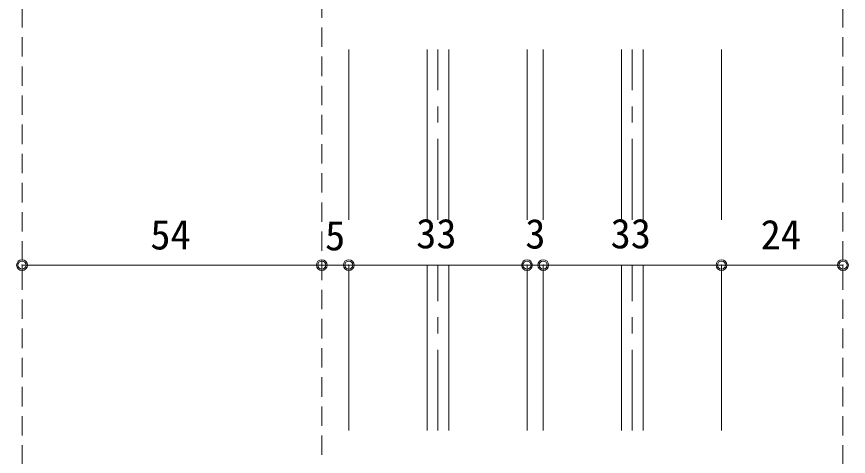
# Model space of a CAD drawing. Units: millimetres on the paper, enlarged 5 times, with parts at other scales. Extents: x -992 to 1008, y -685 to 700.
# Drawn here: x -757.2 to -500.5, y 203.1 to 338.9 of the extents above; entities that cross this region are included whole.
import ezdxf
from ezdxf.enums import TextEntityAlignment as Align

# ---------------------------------------------------------------- set-up
doc = ezdxf.new("R2010")
doc.units = ezdxf.units.MM
doc.header["$LTSCALE"] = 5
doc.header["$PDMODE"] = 32
doc.header["$PDSIZE"] = 2.5
doc.linetypes.add('CHAIN1', pattern=[8, 5, -1, 1, -1])
doc.linetypes.add('DASHED1', pattern=[1.8, 1.2, -0.6])
doc.layers.add('2-0_18', color=7, linetype='Continuous', lineweight=18)
doc.styles.add('ＭＳ ゴシック', font='')
doc.styles.get('ＭＳ ゴシック').set_extended_font_data('MS Gothic')

msp = doc.modelspace()

# ---------------------------------------------------------------- linework, layer by layer
at = {"layer": '2-0_18', "linetype": 'DASHED1', "lineweight": 20}
for p, q in [((-755.485, 530.579), (-755.485, 48.266)), ((-502.152, 530.579), (-502.152, 48.266)), ((-662.985, 470.579), (-662.985, 48.266))]:
    msp.add_line(p, q, dxfattribs=at)
at = {"layer": '2-0_18'}
for p, q in [((-654.652, 276.209), (-654.652, 328.791)), ((-630.485, 276.209), (-630.485, 328.791)), ((-623.818, 328.791), (-623.818, 276.209)), ((-599.652, 328.791), (-599.652, 276.209)), ((-594.652, 276.209), (-594.652, 328.791)), ((-570.485, 276.209), (-570.485, 328.791)), ((-563.818, 328.791), (-563.818, 276.209)), ((-539.652, 328.791), (-539.652, 276.209)), ((-755.485, 260.535), (-755.485, 262.201)), ((-662.985, 260.535), (-662.985, 262.201)), ((-654.652, 211.082), (-654.652, 262.201)), ((-630.485, 211.082), (-630.485, 262.201)), ((-623.818, 262.201), (-623.818, 211.082)), ((-599.652, 262.201), (-599.652, 211.082)), ((-594.652, 211.082), (-594.652, 262.201)), ((-570.485, 211.082), (-570.485, 262.201)), ((-563.818, 262.201), (-563.818, 211.082)), ((-539.652, 262.201), (-539.652, 211.082)), ((-502.152, 262.201), (-502.152, 260.535))]:
    msp.add_line(p, q, dxfattribs=at)
at = {"layer": '2-0_18', "linetype": 'CHAIN1'}
for p, q in [((-627.152, 276.209), (-627.152, 328.791)), ((-567.152, 276.209), (-567.152, 328.791)), ((-627.152, 211.082), (-627.152, 262.201)), ((-567.152, 211.082), (-567.152, 262.201))]:
    msp.add_line(p, q, dxfattribs=at)
at = {"layer": '2-0_18', "color": 4}
for p, q in [((-662.985, 262.201), (-755.485, 262.201)), ((-654.652, 262.201), (-662.985, 262.201)), ((-654.652, 262.201), (-599.652, 262.201)), ((-599.652, 262.201), (-594.652, 262.201)), ((-594.652, 262.201), (-539.652, 262.201)), ((-539.652, 262.201), (-502.152, 262.201))]:
    msp.add_line(p, q, dxfattribs=at)
for centre in [(-755.485, 262.201), (-662.985, 262.201), (-654.652, 262.201), (-599.652, 262.201), (-594.652, 262.201), (-539.652, 262.201), (-502.152, 262.201)]:
    msp.add_circle(centre, 1.667, dxfattribs=at)
for p in [(-755.485, 262.201), (-662.985, 262.201), (-654.652, 262.201), (-599.652, 262.201), (-594.652, 262.201), (-539.652, 262.201), (-502.152, 262.201)]:
    msp.add_point(p, dxfattribs=at)
at = {"layer": '2-0_18', "color": 5}
for p in [(-755.485, 262.201), (-662.985, 262.201), (-654.652, 262.201), (-599.652, 262.201), (-594.652, 262.201), (-539.652, 262.201), (-502.152, 262.201)]:
    msp.add_point(p, dxfattribs=at)

# ---------------------------------------------------------------- texts
at = {"layer": '2-0_18', "style": 'ＭＳ ゴシック'}
for s, p in [('54', (-715.902, 264.285)), ('5', (-661.989, 264.017)), ('33', (-633.864, 264.63)), ('3', (-600.18, 264.562)), ('33', (-573.864, 264.63)), ('24', (-527.568, 264.285))]:
    msp.add_text(s, height=9.164, dxfattribs=at).set_placement(p, align=Align.BOTTOM_LEFT)

doc.saveas('drawing.dxf')
